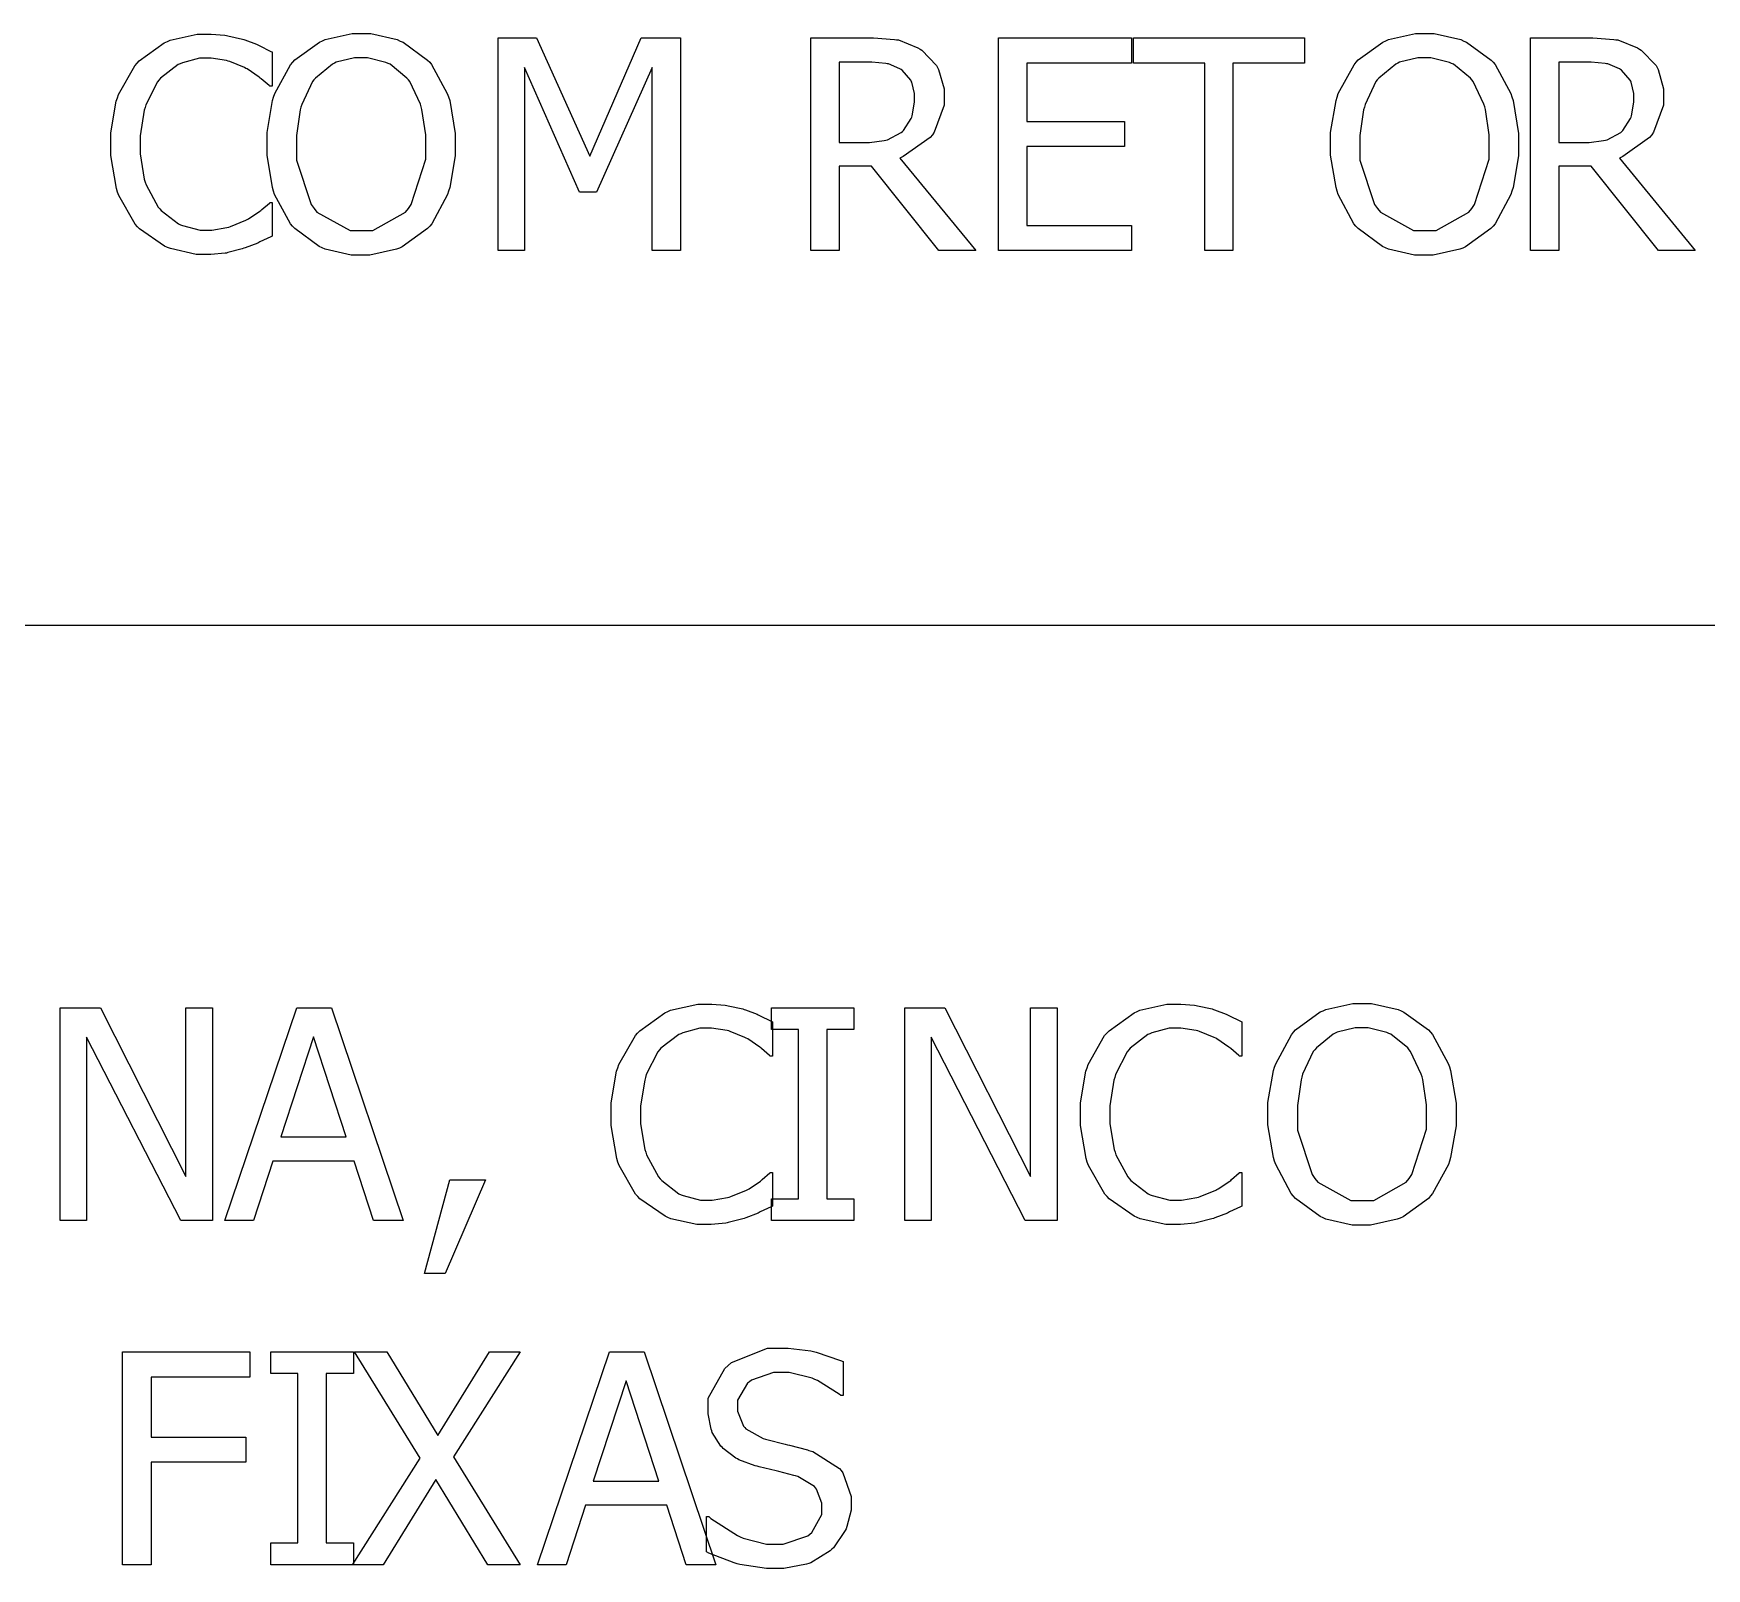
# Model space of a CAD drawing. Header units: millimetres. Extents: x 1974 to 2099, y 1386 to 1555.
# Drawn here: x 2080.332 to 2081.661, y 1477.504 to 1478.722 of the extents above; entities that cross this region are included whole.
import ezdxf

# ---------------------------------------------------------------- set-up
doc = ezdxf.new("R2010")
doc.units = ezdxf.units.MM
doc.layers.add('TEXTO', color=4, linetype='Continuous')

msp = doc.modelspace()

# ---------------------------------------------------------------- linework, layer by layer
at = {"layer": 'TEXTO', "color": 0}
for p, q in [((2080.4163, 1478.7003), (2080.4363, 1478.7147)), ((2080.4363, 1478.7147), (2080.4387, 1478.7157)), ((2080.4387, 1478.7157), (2080.4409, 1478.7167)), ((2080.4409, 1478.7167), (2080.4624, 1478.7216)), ((2080.4624, 1478.7216), (2080.4696, 1478.7216)), ((2080.4696, 1478.7216), (2080.4736, 1478.7216)), ((2080.4736, 1478.7216), (2080.4843, 1478.7207)), ((2080.4843, 1478.7207), (2080.4856, 1478.7205)), ((2080.4856, 1478.7205), (2080.4868, 1478.7203)), ((2080.4868, 1478.7203), (2080.4984, 1478.7176)), ((2080.4984, 1478.7176), (2080.4994, 1478.7172)), ((2080.4994, 1478.7172), (2080.5003, 1478.7169)), ((2080.5003, 1478.7169), (2080.5096, 1478.7135)), ((2080.5096, 1478.7135), (2080.5105, 1478.713)), ((2080.5105, 1478.713), (2080.5115, 1478.7126)), ((2080.5115, 1478.7126), (2080.5208, 1478.7079)), ((2080.5398, 1478.7012), (2080.5595, 1478.7153)), ((2080.5595, 1478.7153), (2080.5618, 1478.7162)), ((2080.5618, 1478.7162), (2080.564, 1478.7172)), ((2080.564, 1478.7172), (2080.5854, 1478.7221)), ((2080.5854, 1478.7221), (2080.5926, 1478.7221)), ((2080.5926, 1478.7221), (2080.6003, 1478.7221)), ((2080.6003, 1478.7221), (2080.6212, 1478.7172)), ((2080.6212, 1478.7172), (2080.6236, 1478.7161)), ((2080.6236, 1478.7161), (2080.6259, 1478.7151)), ((2080.6259, 1478.7151), (2080.6453, 1478.701)), ((2080.7014, 1478.5497), (2080.7014, 1478.7186)), ((2080.7014, 1478.7186), (2080.7319, 1478.7186)), ((2080.7319, 1478.7186), (2080.7741, 1478.6246)), ((2080.7741, 1478.6246), (2080.8149, 1478.7186)), ((2080.8149, 1478.7186), (2080.8461, 1478.7186)), ((2080.8461, 1478.7186), (2080.8461, 1478.5497)), ((2080.8461, 1478.7186), (2080.8461, 1478.7186)), ((2080.9497, 1478.5497), (2080.9497, 1478.7186)), ((2080.9497, 1478.7186), (2080.9933, 1478.7186)), ((2080.9933, 1478.7186), (2080.9993, 1478.7186)), ((2080.9993, 1478.7186), (2081.016, 1478.7174)), ((2081.016, 1478.7174), (2081.0176, 1478.717)), ((2081.0176, 1478.717), (2081.0192, 1478.7169)), ((2081.0192, 1478.7169), (2081.0347, 1478.7106)), ((2081.0347, 1478.7106), (2081.0363, 1478.7097)), ((2081.0363, 1478.7097), (2081.0377, 1478.7088)), ((2081.0987, 1478.5497), (2081.0987, 1478.7186)), ((2081.0987, 1478.7186), (2081.2043, 1478.7186)), ((2081.2043, 1478.7186), (2081.2043, 1478.6986)), ((2081.2057, 1478.6986), (2081.2057, 1478.7186)), ((2081.2057, 1478.7186), (2081.3415, 1478.7186)), ((2081.3415, 1478.7186), (2081.3415, 1478.6986)), ((2081.3841, 1478.7012), (2081.4038, 1478.7153)), ((2081.4038, 1478.7153), (2081.4061, 1478.7162)), ((2081.4061, 1478.7162), (2081.4083, 1478.7172)), ((2081.4083, 1478.7172), (2081.4297, 1478.7221)), ((2081.4297, 1478.7221), (2081.4369, 1478.7221)), ((2081.4369, 1478.7221), (2081.4446, 1478.7221)), ((2081.4446, 1478.7221), (2081.4657, 1478.7172)), ((2081.4657, 1478.7172), (2081.468, 1478.7161)), ((2081.468, 1478.7161), (2081.4702, 1478.7151)), ((2081.4702, 1478.7151), (2081.4897, 1478.701)), ((2081.5209, 1478.5497), (2081.5209, 1478.7186)), ((2081.5209, 1478.7186), (2081.5645, 1478.7186)), ((2081.5645, 1478.7186), (2081.5705, 1478.7186)), ((2081.5705, 1478.7186), (2081.5872, 1478.7174)), ((2081.5872, 1478.7174), (2081.5889, 1478.717)), ((2081.5889, 1478.717), (2081.5904, 1478.7169)), ((2081.5904, 1478.7169), (2081.6059, 1478.7106)), ((2081.6059, 1478.7106), (2081.6075, 1478.7097)), ((2081.6075, 1478.7097), (2081.6089, 1478.7088)), ((2080.3999, 1478.6736), (2080.413, 1478.6965)), ((2080.413, 1478.6965), (2080.4147, 1478.6984)), ((2080.4147, 1478.6984), (2080.4163, 1478.7003)), ((2080.4474, 1478.6974), (2080.4332, 1478.6865)), ((2080.449, 1478.6981), (2080.4474, 1478.6974)), ((2080.4506, 1478.6988), (2080.449, 1478.6981)), ((2080.4643, 1478.7025), (2080.4506, 1478.6988)), ((2080.4694, 1478.7025), (2080.4643, 1478.7025)), ((2080.4735, 1478.7025), (2080.4694, 1478.7025)), ((2080.4857, 1478.7005), (2080.4735, 1478.7025)), ((2080.487, 1478.7002), (2080.4857, 1478.7005)), ((2080.4882, 1478.6999), (2080.487, 1478.7002)), ((2080.5, 1478.695), (2080.4882, 1478.6999)), ((2080.5208, 1478.7079), (2080.5218, 1478.7074)), ((2080.5218, 1478.7074), (2080.5218, 1478.6803)), ((2080.5241, 1478.6743), (2080.5366, 1478.6972)), ((2080.5366, 1478.6972), (2080.5382, 1478.6992)), ((2080.5382, 1478.6992), (2080.5398, 1478.7012)), ((2080.5697, 1478.6977), (2080.5562, 1478.6867)), ((2080.5713, 1478.6984), (2080.5697, 1478.6977)), ((2080.5728, 1478.6992), (2080.5713, 1478.6984)), ((2080.5873, 1478.7027), (2080.5728, 1478.6992)), ((2080.5926, 1478.7027), (2080.5873, 1478.7027)), ((2080.5975, 1478.7027), (2080.5926, 1478.7027)), ((2080.6123, 1478.6991), (2080.5975, 1478.7027)), ((2080.614, 1478.6983), (2080.6123, 1478.6991)), ((2080.6155, 1478.6977), (2080.614, 1478.6983)), ((2080.6289, 1478.6867), (2080.6155, 1478.6977)), ((2080.6453, 1478.701), (2080.647, 1478.6992)), ((2080.647, 1478.6992), (2080.6485, 1478.6974)), ((2080.647, 1478.6992), (2080.647, 1478.6992)), ((2080.6485, 1478.6974), (2080.661, 1478.6744)), ((2080.9945, 1478.6993), (2080.9721, 1478.6993)), ((2080.9721, 1478.6993), (2080.9721, 1478.6356)), ((2080.9981, 1478.6993), (2080.9945, 1478.6993)), ((2081.0091, 1478.6983), (2080.9981, 1478.6993)), ((2081.0102, 1478.6981), (2081.0091, 1478.6983)), ((2081.0112, 1478.6979), (2081.0102, 1478.6981)), ((2081.0204, 1478.6941), (2081.0112, 1478.6979)), ((2081.0377, 1478.7088), (2081.0494, 1478.6966)), ((2081.0494, 1478.6966), (2081.0502, 1478.695)), ((2081.2043, 1478.6986), (2081.1212, 1478.6986)), ((2081.1212, 1478.6986), (2081.1212, 1478.6523)), ((2081.2624, 1478.6986), (2081.2057, 1478.6986)), ((2081.2624, 1478.5497), (2081.2624, 1478.6986)), ((2081.3415, 1478.6986), (2081.2848, 1478.6986)), ((2081.2848, 1478.6986), (2081.2848, 1478.5497)), ((2081.3684, 1478.6743), (2081.3809, 1478.6972)), ((2081.3809, 1478.6972), (2081.3825, 1478.6992)), ((2081.3825, 1478.6992), (2081.3841, 1478.7012)), ((2081.4141, 1478.6977), (2081.4005, 1478.6867)), ((2081.4156, 1478.6984), (2081.4141, 1478.6977)), ((2081.4171, 1478.6992), (2081.4156, 1478.6984)), ((2081.4316, 1478.7027), (2081.4171, 1478.6992)), ((2081.4369, 1478.7027), (2081.4316, 1478.7027)), ((2081.4418, 1478.7027), (2081.4369, 1478.7027)), ((2081.4566, 1478.6991), (2081.4418, 1478.7027)), ((2081.4583, 1478.6983), (2081.4566, 1478.6991)), ((2081.4598, 1478.6977), (2081.4583, 1478.6983)), ((2081.4733, 1478.6867), (2081.4598, 1478.6977)), ((2081.4897, 1478.701), (2081.4913, 1478.6992)), ((2081.4913, 1478.6992), (2081.4929, 1478.6974)), ((2081.4913, 1478.6992), (2081.4913, 1478.6992)), ((2081.4929, 1478.6974), (2081.5054, 1478.6744)), ((2081.5657, 1478.6993), (2081.5434, 1478.6993)), ((2081.5434, 1478.6993), (2081.5434, 1478.6356)), ((2081.5693, 1478.6993), (2081.5657, 1478.6993)), ((2081.5803, 1478.6983), (2081.5693, 1478.6993)), ((2081.5814, 1478.6981), (2081.5803, 1478.6983)), ((2081.5824, 1478.6979), (2081.5814, 1478.6981)), ((2081.5917, 1478.6941), (2081.5824, 1478.6979)), ((2081.6089, 1478.7088), (2081.6207, 1478.6966)), ((2081.6207, 1478.6966), (2081.6215, 1478.695)), ((2080.4308, 1478.6836), (2080.4216, 1478.6655)), ((2080.432, 1478.6851), (2080.4308, 1478.6836)), ((2080.4332, 1478.6865), (2080.432, 1478.6851)), ((2080.501, 1478.6944), (2080.5, 1478.695)), ((2080.5021, 1478.6939), (2080.501, 1478.6944)), ((2080.5116, 1478.6874), (2080.5021, 1478.6939)), ((2080.5124, 1478.6867), (2080.5116, 1478.6874)), ((2080.5131, 1478.6862), (2080.5124, 1478.6867)), ((2080.5195, 1478.6808), (2080.5131, 1478.6862)), ((2080.5539, 1478.6839), (2080.5454, 1478.6658)), ((2080.5551, 1478.6853), (2080.5539, 1478.6839)), ((2080.5562, 1478.6867), (2080.5551, 1478.6853)), ((2080.6301, 1478.6853), (2080.6289, 1478.6867)), ((2080.6311, 1478.6839), (2080.6301, 1478.6853)), ((2080.6396, 1478.666), (2080.6311, 1478.6839)), ((2080.7659, 1478.5961), (2080.7223, 1478.6952)), ((2080.7223, 1478.6952), (2080.7223, 1478.5497)), ((2080.8236, 1478.6952), (2080.7795, 1478.5961)), ((2080.8236, 1478.5497), (2080.8236, 1478.6952)), ((2081.0213, 1478.6935), (2081.0204, 1478.6941)), ((2081.0222, 1478.6929), (2081.0213, 1478.6935)), ((2081.0289, 1478.6851), (2081.0222, 1478.6929)), ((2081.0294, 1478.6841), (2081.0289, 1478.6851)), ((2081.0297, 1478.6833), (2081.0294, 1478.6841)), ((2081.032, 1478.6743), (2081.0297, 1478.6833)), ((2081.0502, 1478.695), (2081.0511, 1478.6936)), ((2081.0511, 1478.6936), (2081.0554, 1478.6781)), ((2081.3982, 1478.6839), (2081.3898, 1478.6658)), ((2081.3994, 1478.6853), (2081.3982, 1478.6839)), ((2081.4005, 1478.6867), (2081.3994, 1478.6853)), ((2081.4744, 1478.6853), (2081.4733, 1478.6867)), ((2081.4754, 1478.6839), (2081.4744, 1478.6853)), ((2081.484, 1478.666), (2081.4754, 1478.6839)), ((2081.5925, 1478.6935), (2081.5917, 1478.6941)), ((2081.5934, 1478.6929), (2081.5925, 1478.6935)), ((2081.6001, 1478.6851), (2081.5934, 1478.6929)), ((2081.6006, 1478.6841), (2081.6001, 1478.6851)), ((2081.601, 1478.6833), (2081.6006, 1478.6841)), ((2081.6032, 1478.6743), (2081.601, 1478.6833)), ((2081.6215, 1478.695), (2081.6223, 1478.6936)), ((2081.6223, 1478.6936), (2081.6267, 1478.6781)), ((2080.3981, 1478.6684), (2080.3991, 1478.671)), ((2080.3991, 1478.671), (2080.3999, 1478.6736)), ((2080.52, 1478.6803), (2080.5195, 1478.6808)), ((2080.5218, 1478.6803), (2080.52, 1478.6803)), ((2080.5223, 1478.6689), (2080.5231, 1478.6715)), ((2080.5231, 1478.6715), (2080.5241, 1478.6743)), ((2080.661, 1478.6744), (2080.662, 1478.6717)), ((2080.662, 1478.6717), (2080.6629, 1478.6689)), ((2081.032, 1478.671), (2081.032, 1478.6743)), ((2081.032, 1478.6676), (2081.032, 1478.671)), ((2081.032, 1478.671), (2081.032, 1478.671)), ((2081.0554, 1478.6781), (2081.0554, 1478.6728)), ((2081.0554, 1478.6728), (2081.0554, 1478.6651)), ((2081.3666, 1478.6689), (2081.3674, 1478.6715)), ((2081.3674, 1478.6715), (2081.3684, 1478.6743)), ((2081.5054, 1478.6744), (2081.5063, 1478.6717)), ((2081.5063, 1478.6717), (2081.5072, 1478.6689)), ((2081.6032, 1478.671), (2081.6032, 1478.6743)), ((2081.6032, 1478.6676), (2081.6032, 1478.671)), ((2081.6032, 1478.671), (2081.6032, 1478.671)), ((2081.6267, 1478.6781), (2081.6267, 1478.6728)), ((2081.6267, 1478.6728), (2081.6267, 1478.6651)), ((2080.3937, 1478.6433), (2080.3981, 1478.6684)), ((2080.4204, 1478.6612), (2080.417, 1478.6408)), ((2080.421, 1478.6633), (2080.4204, 1478.6612)), ((2080.4216, 1478.6655), (2080.421, 1478.6633)), ((2080.5179, 1478.6435), (2080.5223, 1478.6689)), ((2080.5442, 1478.6615), (2080.5413, 1478.641)), ((2080.5448, 1478.6636), (2080.5442, 1478.6615)), ((2080.5454, 1478.6658), (2080.5448, 1478.6636)), ((2080.6402, 1478.6638), (2080.6396, 1478.666)), ((2080.6408, 1478.6617), (2080.6402, 1478.6638)), ((2080.6439, 1478.6415), (2080.6408, 1478.6617)), ((2080.6629, 1478.6689), (2080.6673, 1478.6428)), ((2081.0297, 1478.6556), (2081.0301, 1478.6568)), ((2081.0301, 1478.6568), (2081.032, 1478.6676)), ((2081.0554, 1478.6651), (2081.0476, 1478.6438)), ((2081.3622, 1478.6435), (2081.3666, 1478.6689)), ((2081.3885, 1478.6615), (2081.3856, 1478.641)), ((2081.3892, 1478.6636), (2081.3885, 1478.6615)), ((2081.3898, 1478.6658), (2081.3892, 1478.6636)), ((2081.4847, 1478.6638), (2081.484, 1478.666)), ((2081.4852, 1478.6617), (2081.4847, 1478.6638)), ((2081.4883, 1478.6415), (2081.4852, 1478.6617)), ((2081.5072, 1478.6689), (2081.5116, 1478.6428)), ((2081.6009, 1478.6556), (2081.6012, 1478.6568)), ((2081.6012, 1478.6568), (2081.6032, 1478.6676)), ((2081.6267, 1478.6651), (2081.6188, 1478.6438)), ((2080.3937, 1478.634), (2080.3937, 1478.6433)), ((2080.5179, 1478.6341), (2080.5179, 1478.6435)), ((2081.0106, 1478.6376), (2081.0214, 1478.6434)), ((2081.0214, 1478.6434), (2081.0224, 1478.6443)), ((2081.0224, 1478.6443), (2081.0231, 1478.6451)), ((2081.0231, 1478.6451), (2081.0293, 1478.6546)), ((2081.0293, 1478.6546), (2081.0297, 1478.6556)), ((2081.0476, 1478.6438), (2081.0461, 1478.6417)), ((2081.1212, 1478.6523), (2081.1987, 1478.6523)), ((2081.1987, 1478.6523), (2081.1987, 1478.6323)), ((2081.3622, 1478.6341), (2081.3622, 1478.6435)), ((2081.5818, 1478.6376), (2081.5927, 1478.6434)), ((2081.5927, 1478.6434), (2081.5936, 1478.6443)), ((2081.5936, 1478.6443), (2081.5943, 1478.6451)), ((2081.5943, 1478.6451), (2081.6005, 1478.6546)), ((2081.6005, 1478.6546), (2081.6009, 1478.6556)), ((2081.6188, 1478.6438), (2081.6173, 1478.6417)), ((2080.3937, 1478.6253), (2080.3937, 1478.634)), ((2080.417, 1478.6408), (2080.417, 1478.634)), ((2080.417, 1478.634), (2080.417, 1478.6265)), ((2080.5179, 1478.6256), (2080.5179, 1478.6341)), ((2080.5413, 1478.641), (2080.5413, 1478.6341)), ((2080.5413, 1478.6341), (2080.5413, 1478.6214)), ((2080.6439, 1478.6341), (2080.6439, 1478.6415)), ((2080.6439, 1478.6222), (2080.6439, 1478.6341)), ((2080.6439, 1478.6341), (2080.6439, 1478.6341)), ((2080.6673, 1478.6428), (2080.6673, 1478.6341)), ((2080.6673, 1478.6341), (2080.6673, 1478.6249)), ((2080.9721, 1478.6356), (2080.9919, 1478.6356)), ((2080.9919, 1478.6356), (2080.9962, 1478.6356)), ((2080.9962, 1478.6356), (2081.0079, 1478.637)), ((2081.0079, 1478.637), (2081.0093, 1478.6373)), ((2081.0093, 1478.6373), (2081.0106, 1478.6376)), ((2081.0444, 1478.6396), (2081.023, 1478.6243)), ((2081.0461, 1478.6417), (2081.0444, 1478.6396)), ((2081.1987, 1478.6323), (2081.1212, 1478.6323)), ((2081.1212, 1478.6323), (2081.1212, 1478.5697)), ((2081.3622, 1478.6256), (2081.3622, 1478.6341)), ((2081.3856, 1478.641), (2081.3856, 1478.6341)), ((2081.3856, 1478.6341), (2081.3856, 1478.6214)), ((2081.4883, 1478.6341), (2081.4883, 1478.6415)), ((2081.4883, 1478.6222), (2081.4883, 1478.6341)), ((2081.4883, 1478.6341), (2081.4883, 1478.6341)), ((2081.5116, 1478.6428), (2081.5116, 1478.6341)), ((2081.5116, 1478.6341), (2081.5116, 1478.6249)), ((2081.5434, 1478.6356), (2081.5632, 1478.6356)), ((2081.5632, 1478.6356), (2081.5675, 1478.6356)), ((2081.5675, 1478.6356), (2081.5791, 1478.637)), ((2081.5791, 1478.637), (2081.5805, 1478.6373)), ((2081.5805, 1478.6373), (2081.5818, 1478.6376)), ((2081.6156, 1478.6396), (2081.5943, 1478.6243)), ((2081.6173, 1478.6417), (2081.6156, 1478.6396)), ((2080.3982, 1478.599), (2080.3937, 1478.6253)), ((2080.417, 1478.6265), (2080.4204, 1478.6063)), ((2080.5222, 1478.5997), (2080.5179, 1478.6256)), ((2080.5413, 1478.6214), (2080.5528, 1478.5862)), ((2080.6323, 1478.5862), (2080.6439, 1478.6222)), ((2080.6673, 1478.6249), (2080.663, 1478.5998)), ((2080.9978, 1478.6168), (2080.9721, 1478.6168)), ((2080.9721, 1478.6168), (2080.9721, 1478.5497)), ((2081.0513, 1478.5497), (2080.9978, 1478.6168)), ((2081.023, 1478.6243), (2081.0204, 1478.6232)), ((2081.0204, 1478.6232), (2081.0805, 1478.5497)), ((2081.0204, 1478.6232), (2081.0204, 1478.6232)), ((2081.3666, 1478.5997), (2081.3622, 1478.6256)), ((2081.3856, 1478.6214), (2081.3972, 1478.5862)), ((2081.4766, 1478.5862), (2081.4883, 1478.6222)), ((2081.5116, 1478.6249), (2081.5073, 1478.5998)), ((2081.5691, 1478.6168), (2081.5434, 1478.6168)), ((2081.5434, 1478.6168), (2081.5434, 1478.5497)), ((2081.6226, 1478.5497), (2081.5691, 1478.6168)), ((2081.5943, 1478.6243), (2081.5916, 1478.6232)), ((2081.5916, 1478.6232), (2081.6517, 1478.5497)), ((2081.5916, 1478.6232), (2081.5916, 1478.6232)), ((2080.4204, 1478.6063), (2080.4212, 1478.6041)), ((2080.4212, 1478.6041), (2080.4219, 1478.602)), ((2080.3992, 1478.5961), (2080.3982, 1478.599)), ((2080.4001, 1478.5935), (2080.3992, 1478.5961)), ((2080.4132, 1478.5706), (2080.4001, 1478.5935)), ((2080.4219, 1478.602), (2080.4314, 1478.5843)), ((2080.5231, 1478.5968), (2080.5222, 1478.5997)), ((2080.5239, 1478.5942), (2080.5231, 1478.5968)), ((2080.5364, 1478.5711), (2080.5239, 1478.5942)), ((2080.6612, 1478.5942), (2080.6486, 1478.5711)), ((2080.662, 1478.5969), (2080.6612, 1478.5942)), ((2080.663, 1478.5998), (2080.662, 1478.5969)), ((2080.7795, 1478.5961), (2080.7659, 1478.5961)), ((2081.3674, 1478.5968), (2081.3666, 1478.5997)), ((2081.3684, 1478.5942), (2081.3674, 1478.5968)), ((2081.3808, 1478.5711), (2081.3684, 1478.5942)), ((2081.5055, 1478.5942), (2081.4929, 1478.5711)), ((2081.5063, 1478.5969), (2081.5055, 1478.5942)), ((2081.5073, 1478.5998), (2081.5063, 1478.5969)), ((2080.4314, 1478.5843), (2080.4326, 1478.5829)), ((2080.4326, 1478.5829), (2080.4338, 1478.5815)), ((2080.4338, 1478.5815), (2080.4476, 1478.571)), ((2080.5031, 1478.575), (2080.5122, 1478.5811)), ((2080.5122, 1478.5811), (2080.5129, 1478.5816)), ((2080.5129, 1478.5816), (2080.5136, 1478.5823)), ((2080.5136, 1478.5823), (2080.5197, 1478.5875)), ((2080.5197, 1478.5875), (2080.5202, 1478.5879)), ((2080.5202, 1478.5879), (2080.5218, 1478.5879)), ((2080.5218, 1478.5879), (2080.5218, 1478.5611)), ((2080.5528, 1478.5862), (2080.5552, 1478.5832)), ((2080.5552, 1478.5832), (2080.5575, 1478.5802)), ((2080.5575, 1478.5802), (2080.5838, 1478.5657)), ((2080.6019, 1478.5657), (2080.6278, 1478.5802)), ((2080.6278, 1478.5802), (2080.6301, 1478.5832)), ((2080.6301, 1478.5832), (2080.6323, 1478.5862)), ((2081.3972, 1478.5862), (2081.3996, 1478.5832)), ((2081.3996, 1478.5832), (2081.4018, 1478.5802)), ((2081.4018, 1478.5802), (2081.4281, 1478.5657)), ((2081.4462, 1478.5657), (2081.4721, 1478.5802)), ((2081.4721, 1478.5802), (2081.4744, 1478.5832)), ((2081.4744, 1478.5832), (2081.4766, 1478.5862)), ((2080.4149, 1478.5687), (2080.4132, 1478.5706)), ((2080.4166, 1478.567), (2080.4149, 1478.5687)), ((2080.4365, 1478.5532), (2080.4166, 1478.567)), ((2080.4476, 1478.571), (2080.4492, 1478.5703)), ((2080.4492, 1478.5703), (2080.4508, 1478.5696)), ((2080.4508, 1478.5696), (2080.4648, 1478.566)), ((2080.4648, 1478.566), (2080.4694, 1478.566)), ((2080.4694, 1478.566), (2080.4739, 1478.566)), ((2080.4739, 1478.566), (2080.486, 1478.568)), ((2080.486, 1478.568), (2080.4874, 1478.5684)), ((2080.4874, 1478.5684), (2080.4888, 1478.5688)), ((2080.4888, 1478.5688), (2080.5011, 1478.5739)), ((2080.5011, 1478.5739), (2080.5022, 1478.5745)), ((2080.5022, 1478.5745), (2080.5031, 1478.575)), ((2080.5381, 1478.5692), (2080.5364, 1478.5711)), ((2080.5398, 1478.5673), (2080.5381, 1478.5692)), ((2080.5593, 1478.5529), (2080.5398, 1478.5673)), ((2080.5838, 1478.5657), (2080.5926, 1478.5657)), ((2080.5926, 1478.5657), (2080.6019, 1478.5657)), ((2080.6452, 1478.5673), (2080.6251, 1478.5527)), ((2080.647, 1478.5692), (2080.6452, 1478.5673)), ((2080.6486, 1478.5711), (2080.647, 1478.5692)), ((2081.1212, 1478.5697), (2081.2043, 1478.5697)), ((2081.2043, 1478.5697), (2081.2043, 1478.5497)), ((2081.3824, 1478.5692), (2081.3808, 1478.5711)), ((2081.3841, 1478.5673), (2081.3824, 1478.5692)), ((2081.4036, 1478.5529), (2081.3841, 1478.5673)), ((2081.4281, 1478.5657), (2081.4369, 1478.5657)), ((2081.4369, 1478.5657), (2081.4462, 1478.5657)), ((2081.4896, 1478.5673), (2081.4695, 1478.5527)), ((2081.4913, 1478.5692), (2081.4896, 1478.5673)), ((2081.4929, 1478.5711), (2081.4913, 1478.5692)), ((2080.4389, 1478.5522), (2080.4365, 1478.5532)), ((2080.4411, 1478.5514), (2080.4389, 1478.5522)), ((2080.4617, 1478.5466), (2080.4411, 1478.5514)), ((2080.4981, 1478.5511), (2080.4867, 1478.5481)), ((2080.4994, 1478.5516), (2080.4981, 1478.5511)), ((2080.5005, 1478.5519), (2080.4994, 1478.5516)), ((2080.5105, 1478.5557), (2080.5005, 1478.5519)), ((2080.5113, 1478.5561), (2080.5105, 1478.5557)), ((2080.5121, 1478.5566), (2080.5113, 1478.5561)), ((2080.5208, 1478.5607), (2080.5121, 1478.5566)), ((2080.5218, 1478.5611), (2080.5208, 1478.5607)), ((2080.5616, 1478.5519), (2080.5593, 1478.5529)), ((2080.5639, 1478.5509), (2080.5616, 1478.5519)), ((2080.5847, 1478.5462), (2080.5639, 1478.5509)), ((2080.6206, 1478.5509), (2080.5995, 1478.5462)), ((2080.6229, 1478.5517), (2080.6206, 1478.5509)), ((2080.6251, 1478.5527), (2080.6229, 1478.5517)), ((2081.406, 1478.5519), (2081.4036, 1478.5529)), ((2081.4082, 1478.5509), (2081.406, 1478.5519)), ((2081.429, 1478.5462), (2081.4082, 1478.5509)), ((2081.4649, 1478.5509), (2081.4438, 1478.5462)), ((2081.4672, 1478.5517), (2081.4649, 1478.5509)), ((2081.4695, 1478.5527), (2081.4672, 1478.5517)), ((2080.4694, 1478.5466), (2080.4617, 1478.5466)), ((2080.4731, 1478.5466), (2080.4694, 1478.5466)), ((2080.4694, 1478.5466), (2080.4694, 1478.5466)), ((2080.4846, 1478.5476), (2080.4731, 1478.5466)), ((2080.4857, 1478.5478), (2080.4846, 1478.5476)), ((2080.4867, 1478.5481), (2080.4857, 1478.5478)), ((2080.5926, 1478.5462), (2080.5847, 1478.5462)), ((2080.5995, 1478.5462), (2080.5926, 1478.5462)), ((2080.7223, 1478.5497), (2080.7014, 1478.5497)), ((2080.8461, 1478.5497), (2080.8236, 1478.5497)), ((2080.9721, 1478.5497), (2080.9497, 1478.5497)), ((2081.0805, 1478.5497), (2081.0513, 1478.5497)), ((2081.2043, 1478.5497), (2081.0987, 1478.5497)), ((2081.2043, 1478.5497), (2081.2043, 1478.5497)), ((2081.2848, 1478.5497), (2081.2624, 1478.5497)), ((2081.2848, 1478.5497), (2081.2848, 1478.5497)), ((2081.4369, 1478.5462), (2081.429, 1478.5462)), ((2081.4438, 1478.5462), (2081.4369, 1478.5462)), ((2081.5434, 1478.5497), (2081.5209, 1478.5497)), ((2081.6517, 1478.5497), (2081.6226, 1478.5497)), ((2098.7779, 1478.2522), (2069.8934, 1478.2522)), ((2080.3537, 1477.7798), (2080.3537, 1477.9487)), ((2080.3537, 1477.9487), (2080.3856, 1477.9487)), ((2080.3856, 1477.9487), (2080.4535, 1477.8149)), ((2080.4535, 1477.8149), (2080.4535, 1477.9487)), ((2080.4535, 1477.9487), (2080.4745, 1477.9487)), ((2080.4745, 1477.9487), (2080.4745, 1477.7798)), ((2080.4745, 1477.9487), (2080.4745, 1477.9487)), ((2080.4844, 1477.7798), (2080.5414, 1477.9487)), ((2080.5414, 1477.9487), (2080.569, 1477.9487)), ((2080.569, 1477.9487), (2080.626, 1477.7798)), ((2080.8138, 1477.9304), (2080.8337, 1477.9448)), ((2080.8337, 1477.9448), (2080.836, 1477.9458)), ((2080.836, 1477.9458), (2080.8382, 1477.9468)), ((2080.8382, 1477.9468), (2080.8598, 1477.9517)), ((2080.8598, 1477.9517), (2080.867, 1477.9517)), ((2080.867, 1477.9517), (2080.871, 1477.9517)), ((2080.871, 1477.9517), (2080.8817, 1477.9507)), ((2080.8817, 1477.9507), (2080.883, 1477.9504)), ((2080.883, 1477.9504), (2080.8841, 1477.9502)), ((2080.8841, 1477.9502), (2080.8957, 1477.9478)), ((2080.8957, 1477.9478), (2080.8968, 1477.9473)), ((2080.8968, 1477.9473), (2080.8977, 1477.947)), ((2080.8977, 1477.947), (2080.907, 1477.9436)), ((2080.907, 1477.9436), (2080.9079, 1477.943)), ((2080.9079, 1477.943), (2080.9088, 1477.9427)), ((2080.9088, 1477.9427), (2080.9182, 1477.938)), ((2080.9183, 1477.9314), (2080.9183, 1477.9487)), ((2080.9183, 1477.9487), (2080.9838, 1477.9487)), ((2080.9838, 1477.9487), (2080.9838, 1477.9314)), ((2081.0242, 1477.7798), (2081.0242, 1477.9487)), ((2081.0242, 1477.9487), (2081.0561, 1477.9487)), ((2081.0561, 1477.9487), (2081.1241, 1477.8149)), ((2081.1241, 1477.8149), (2081.1241, 1477.9487)), ((2081.1241, 1477.9487), (2081.1451, 1477.9487)), ((2081.1451, 1477.9487), (2081.1451, 1477.7798)), ((2081.1451, 1477.9487), (2081.1451, 1477.9487)), ((2081.1864, 1477.9304), (2081.2063, 1477.9448)), ((2081.2063, 1477.9448), (2081.2086, 1477.9458)), ((2081.2086, 1477.9458), (2081.2109, 1477.9468)), ((2081.2109, 1477.9468), (2081.2324, 1477.9517)), ((2081.2324, 1477.9517), (2081.2396, 1477.9517)), ((2081.2396, 1477.9517), (2081.2435, 1477.9517)), ((2081.2435, 1477.9517), (2081.2542, 1477.9507)), ((2081.2542, 1477.9507), (2081.2555, 1477.9504)), ((2081.2555, 1477.9504), (2081.2567, 1477.9502)), ((2081.2567, 1477.9502), (2081.2683, 1477.9478)), ((2081.2683, 1477.9478), (2081.2693, 1477.9473)), ((2081.2693, 1477.9473), (2081.2702, 1477.947)), ((2081.2702, 1477.947), (2081.2795, 1477.9436)), ((2081.2795, 1477.9436), (2081.2804, 1477.943)), ((2081.2804, 1477.943), (2081.2814, 1477.9427)), ((2081.2814, 1477.9427), (2081.2909, 1477.938)), ((2081.3344, 1477.9313), (2081.3541, 1477.9454)), ((2081.3541, 1477.9454), (2081.3564, 1477.9463)), ((2081.3564, 1477.9463), (2081.3586, 1477.9473)), ((2081.3586, 1477.9473), (2081.38, 1477.9522)), ((2081.38, 1477.9522), (2081.3872, 1477.9522)), ((2081.3872, 1477.9522), (2081.3949, 1477.9522)), ((2081.3949, 1477.9522), (2081.416, 1477.9473)), ((2081.416, 1477.9473), (2081.4183, 1477.9462)), ((2081.4183, 1477.9462), (2081.4205, 1477.9452)), ((2081.4205, 1477.9452), (2081.44, 1477.9311)), ((2080.5547, 1477.9257), (2080.5287, 1477.8462)), ((2080.5808, 1477.8462), (2080.5547, 1477.9257)), ((2080.7973, 1477.9037), (2080.8104, 1477.9266)), ((2080.8104, 1477.9266), (2080.8121, 1477.9285)), ((2080.8121, 1477.9285), (2080.8138, 1477.9304)), ((2080.8447, 1477.9275), (2080.8306, 1477.9166)), ((2080.8464, 1477.9281), (2080.8447, 1477.9275)), ((2080.848, 1477.9289), (2080.8464, 1477.9281)), ((2080.8616, 1477.9326), (2080.848, 1477.9289)), ((2080.8668, 1477.9326), (2080.8616, 1477.9326)), ((2080.8708, 1477.9326), (2080.8668, 1477.9326)), ((2080.8831, 1477.9306), (2080.8708, 1477.9326)), ((2080.8844, 1477.9303), (2080.8831, 1477.9306)), ((2080.8856, 1477.93), (2080.8844, 1477.9303)), ((2080.8973, 1477.9251), (2080.8856, 1477.93)), ((2080.9182, 1477.938), (2080.9191, 1477.9375)), ((2080.9399, 1477.9314), (2080.9183, 1477.9314)), ((2080.9191, 1477.9375), (2080.9191, 1477.9103)), ((2080.9399, 1477.797), (2080.9399, 1477.9314)), ((2080.9838, 1477.9314), (2080.9624, 1477.9314)), ((2080.9624, 1477.9314), (2080.9624, 1477.797)), ((2081.1698, 1477.9037), (2081.1829, 1477.9266)), ((2081.1829, 1477.9266), (2081.1847, 1477.9285)), ((2081.1847, 1477.9285), (2081.1864, 1477.9304)), ((2081.2173, 1477.9275), (2081.2032, 1477.9166)), ((2081.2189, 1477.9281), (2081.2173, 1477.9275)), ((2081.2205, 1477.9289), (2081.2189, 1477.9281)), ((2081.2342, 1477.9326), (2081.2205, 1477.9289)), ((2081.2394, 1477.9326), (2081.2342, 1477.9326)), ((2081.2435, 1477.9326), (2081.2394, 1477.9326)), ((2081.2557, 1477.9306), (2081.2435, 1477.9326)), ((2081.257, 1477.9303), (2081.2557, 1477.9306)), ((2081.2583, 1477.93), (2081.257, 1477.9303)), ((2081.2699, 1477.9251), (2081.2583, 1477.93)), ((2081.2909, 1477.938), (2081.2918, 1477.9375)), ((2081.2918, 1477.9375), (2081.2918, 1477.9103)), ((2081.3187, 1477.9042), (2081.3312, 1477.9273)), ((2081.3312, 1477.9273), (2081.3328, 1477.9293)), ((2081.3328, 1477.9293), (2081.3344, 1477.9313)), ((2081.3643, 1477.9278), (2081.351, 1477.9168)), ((2081.3659, 1477.9285), (2081.3643, 1477.9278)), ((2081.3674, 1477.9293), (2081.3659, 1477.9285)), ((2081.3819, 1477.9328), (2081.3674, 1477.9293)), ((2081.3874, 1477.9328), (2081.3819, 1477.9328)), ((2081.3922, 1477.9328), (2081.3874, 1477.9328)), ((2081.4069, 1477.9292), (2081.3922, 1477.9328)), ((2081.4086, 1477.9284), (2081.4069, 1477.9292)), ((2081.4101, 1477.9278), (2081.4086, 1477.9284)), ((2081.4236, 1477.9168), (2081.4101, 1477.9278)), ((2081.44, 1477.9311), (2081.4416, 1477.9293)), ((2081.4416, 1477.9293), (2081.4433, 1477.9275)), ((2081.4416, 1477.9293), (2081.4416, 1477.9293)), ((2081.4433, 1477.9275), (2081.4557, 1477.9045)), ((2080.4494, 1477.7798), (2080.3746, 1477.9254)), ((2080.3746, 1477.9254), (2080.3746, 1477.7798)), ((2080.8282, 1477.9137), (2080.819, 1477.8957)), ((2080.8294, 1477.9152), (2080.8282, 1477.9137)), ((2080.8306, 1477.9166), (2080.8294, 1477.9152)), ((2080.8984, 1477.9245), (2080.8973, 1477.9251)), ((2080.8995, 1477.924), (2080.8984, 1477.9245)), ((2080.909, 1477.9175), (2080.8995, 1477.924)), ((2080.9098, 1477.9168), (2080.909, 1477.9175)), ((2080.9105, 1477.9163), (2080.9098, 1477.9168)), ((2080.9168, 1477.9107), (2080.9105, 1477.9163)), ((2081.1198, 1477.7798), (2081.0452, 1477.9254)), ((2081.0452, 1477.9254), (2081.0452, 1477.7798)), ((2081.2008, 1477.9137), (2081.1916, 1477.8957)), ((2081.2021, 1477.9152), (2081.2008, 1477.9137)), ((2081.2032, 1477.9166), (2081.2021, 1477.9152)), ((2081.2711, 1477.9245), (2081.2699, 1477.9251)), ((2081.2721, 1477.924), (2081.2711, 1477.9245)), ((2081.2816, 1477.9175), (2081.2721, 1477.924)), ((2081.2824, 1477.9168), (2081.2816, 1477.9175)), ((2081.2832, 1477.9163), (2081.2824, 1477.9168)), ((2081.2894, 1477.9107), (2081.2832, 1477.9163)), ((2081.3486, 1477.914), (2081.3401, 1477.8959)), ((2081.3498, 1477.9153), (2081.3486, 1477.914)), ((2081.351, 1477.9168), (2081.3498, 1477.9153)), ((2081.4247, 1477.9153), (2081.4236, 1477.9168)), ((2081.4257, 1477.914), (2081.4247, 1477.9153)), ((2081.4343, 1477.8961), (2081.4257, 1477.914)), ((2080.7954, 1477.8985), (2080.7964, 1477.9011)), ((2080.7964, 1477.9011), (2080.7973, 1477.9037)), ((2080.9174, 1477.9103), (2080.9168, 1477.9107)), ((2080.9191, 1477.9103), (2080.9174, 1477.9103)), ((2081.168, 1477.8985), (2081.169, 1477.9011)), ((2081.169, 1477.9011), (2081.1698, 1477.9037)), ((2081.2899, 1477.9103), (2081.2894, 1477.9107)), ((2081.2918, 1477.9103), (2081.2899, 1477.9103)), ((2081.3169, 1477.899), (2081.3178, 1477.9016)), ((2081.3178, 1477.9016), (2081.3187, 1477.9042)), ((2081.4557, 1477.9045), (2081.4566, 1477.9017)), ((2081.4566, 1477.9017), (2081.4575, 1477.899)), ((2080.791, 1477.8733), (2080.7954, 1477.8985)), ((2080.8177, 1477.8913), (2080.8144, 1477.8709)), ((2080.8183, 1477.8934), (2080.8177, 1477.8913)), ((2080.819, 1477.8957), (2080.8183, 1477.8934)), ((2081.1636, 1477.8733), (2081.168, 1477.8985)), ((2081.1902, 1477.8913), (2081.1869, 1477.8709)), ((2081.1909, 1477.8934), (2081.1902, 1477.8913)), ((2081.1916, 1477.8957), (2081.1909, 1477.8934)), ((2081.3125, 1477.8736), (2081.3169, 1477.899)), ((2081.3389, 1477.8916), (2081.3359, 1477.8711)), ((2081.3396, 1477.8937), (2081.3389, 1477.8916)), ((2081.3401, 1477.8959), (2081.3396, 1477.8937)), ((2081.435, 1477.8939), (2081.4343, 1477.8961)), ((2081.4356, 1477.8918), (2081.435, 1477.8939)), ((2081.4385, 1477.8716), (2081.4356, 1477.8918)), ((2081.4575, 1477.899), (2081.4619, 1477.8729)), ((2080.791, 1477.864), (2080.791, 1477.8733)), ((2081.1636, 1477.864), (2081.1636, 1477.8733)), ((2081.3125, 1477.8642), (2081.3125, 1477.8736)), ((2081.4619, 1477.8729), (2081.4619, 1477.8642)), ((2080.791, 1477.8552), (2080.791, 1477.864)), ((2080.8144, 1477.8709), (2080.8144, 1477.864)), ((2080.8144, 1477.864), (2080.8144, 1477.8565)), ((2081.1636, 1477.8552), (2081.1636, 1477.864)), ((2081.1869, 1477.8709), (2081.1869, 1477.864)), ((2081.1869, 1477.864), (2081.1869, 1477.8565)), ((2081.3125, 1477.8557), (2081.3125, 1477.8642)), ((2081.3359, 1477.8711), (2081.3359, 1477.8642)), ((2081.3359, 1477.8642), (2081.3359, 1477.8515)), ((2081.4385, 1477.8642), (2081.4385, 1477.8716)), ((2081.4385, 1477.8523), (2081.4385, 1477.8642)), ((2081.4385, 1477.8642), (2081.4385, 1477.8642)), ((2081.4619, 1477.8642), (2081.4619, 1477.855)), ((2080.5287, 1477.8462), (2080.5808, 1477.8462)), ((2080.5287, 1477.8462), (2080.5287, 1477.8462)), ((2080.7956, 1477.8291), (2080.791, 1477.8552)), ((2080.8144, 1477.8565), (2080.8178, 1477.8362)), ((2081.1682, 1477.8291), (2081.1636, 1477.8552)), ((2081.1869, 1477.8565), (2081.1904, 1477.8362)), ((2081.3169, 1477.8298), (2081.3125, 1477.8557)), ((2081.3359, 1477.8515), (2081.3476, 1477.8163)), ((2081.4269, 1477.8163), (2081.4385, 1477.8523)), ((2081.4619, 1477.855), (2081.4576, 1477.8298)), ((2080.8178, 1477.8362), (2080.8185, 1477.8341)), ((2080.8185, 1477.8341), (2080.8192, 1477.8321)), ((2081.1904, 1477.8362), (2081.1912, 1477.8341)), ((2081.1912, 1477.8341), (2081.1919, 1477.8321)), ((2080.5224, 1477.8269), (2080.5072, 1477.7798)), ((2080.587, 1477.8269), (2080.5224, 1477.8269)), ((2080.6023, 1477.7798), (2080.587, 1477.8269)), ((2080.7965, 1477.8262), (2080.7956, 1477.8291)), ((2080.7974, 1477.8236), (2080.7965, 1477.8262)), ((2080.8105, 1477.8007), (2080.7974, 1477.8236)), ((2080.8192, 1477.8321), (2080.8287, 1477.8144)), ((2081.1691, 1477.8262), (2081.1682, 1477.8291)), ((2081.17, 1477.8236), (2081.1691, 1477.8262)), ((2081.1831, 1477.8007), (2081.17, 1477.8236)), ((2081.1919, 1477.8321), (2081.2014, 1477.8144)), ((2081.3178, 1477.8269), (2081.3169, 1477.8298)), ((2081.3187, 1477.8242), (2081.3178, 1477.8269)), ((2081.3311, 1477.8012), (2081.3187, 1477.8242)), ((2081.4559, 1477.8243), (2081.4433, 1477.8012)), ((2081.4567, 1477.827), (2081.4559, 1477.8243)), ((2081.4576, 1477.8298), (2081.4567, 1477.827)), ((2080.643, 1477.7378), (2080.663, 1477.8121)), ((2080.6913, 1477.8121), (2080.6594, 1477.7378)), ((2080.663, 1477.8121), (2080.6913, 1477.8121)), ((2080.663, 1477.8121), (2080.663, 1477.8121)), ((2080.8287, 1477.8144), (2080.83, 1477.813)), ((2080.83, 1477.813), (2080.8312, 1477.8116)), ((2080.8312, 1477.8116), (2080.8449, 1477.8011)), ((2080.9006, 1477.8051), (2080.9096, 1477.8112)), ((2080.9096, 1477.8112), (2080.9103, 1477.8117)), ((2080.9103, 1477.8117), (2080.911, 1477.8124)), ((2080.911, 1477.8124), (2080.917, 1477.8177)), ((2080.917, 1477.8177), (2080.9175, 1477.818)), ((2080.9175, 1477.818), (2080.9191, 1477.818)), ((2080.9191, 1477.818), (2080.9191, 1477.7913)), ((2081.2014, 1477.8144), (2081.2026, 1477.813)), ((2081.2026, 1477.813), (2081.2038, 1477.8116)), ((2081.2038, 1477.8116), (2081.2175, 1477.8011)), ((2081.273, 1477.8051), (2081.2822, 1477.8112)), ((2081.2822, 1477.8112), (2081.283, 1477.8117)), ((2081.283, 1477.8117), (2081.2837, 1477.8124)), ((2081.2837, 1477.8124), (2081.2896, 1477.8177)), ((2081.2896, 1477.8177), (2081.2901, 1477.818)), ((2081.2901, 1477.818), (2081.2918, 1477.818)), ((2081.2918, 1477.818), (2081.2918, 1477.7913)), ((2081.3476, 1477.8163), (2081.3499, 1477.8133)), ((2081.3499, 1477.8133), (2081.3522, 1477.8103)), ((2081.3522, 1477.8103), (2081.3785, 1477.7956)), ((2081.3967, 1477.7956), (2081.4224, 1477.8103)), ((2081.4224, 1477.8103), (2081.4247, 1477.8133)), ((2081.4247, 1477.8133), (2081.4269, 1477.8163)), ((2080.8123, 1477.7989), (2080.8105, 1477.8007)), ((2080.8139, 1477.797), (2080.8123, 1477.7989)), ((2080.8339, 1477.7832), (2080.8139, 1477.797)), ((2080.8449, 1477.8011), (2080.8466, 1477.8003)), ((2080.8466, 1477.8003), (2080.8482, 1477.7997)), ((2080.8482, 1477.7997), (2080.8621, 1477.7961)), ((2080.8621, 1477.7961), (2080.8668, 1477.7961)), ((2080.8668, 1477.7961), (2080.8713, 1477.7961)), ((2080.8713, 1477.7961), (2080.8834, 1477.7982)), ((2080.8834, 1477.7982), (2080.8849, 1477.7985)), ((2080.8849, 1477.7985), (2080.8862, 1477.7989)), ((2080.8862, 1477.7989), (2080.8985, 1477.8039)), ((2080.8985, 1477.8039), (2080.8996, 1477.8044)), ((2080.8996, 1477.8044), (2080.9006, 1477.8051)), ((2080.9183, 1477.7798), (2080.9183, 1477.797)), ((2080.9183, 1477.797), (2080.9399, 1477.797)), ((2080.9624, 1477.797), (2080.9838, 1477.797)), ((2080.9838, 1477.797), (2080.9838, 1477.7798)), ((2080.9838, 1477.797), (2080.9838, 1477.797)), ((2081.1848, 1477.7989), (2081.1831, 1477.8007)), ((2081.1864, 1477.797), (2081.1848, 1477.7989)), ((2081.2064, 1477.7832), (2081.1864, 1477.797)), ((2081.2175, 1477.8011), (2081.2191, 1477.8003)), ((2081.2191, 1477.8003), (2081.2207, 1477.7997)), ((2081.2207, 1477.7997), (2081.2347, 1477.7961)), ((2081.2347, 1477.7961), (2081.2394, 1477.7961)), ((2081.2394, 1477.7961), (2081.2439, 1477.7961)), ((2081.2439, 1477.7961), (2081.256, 1477.7982)), ((2081.256, 1477.7982), (2081.2573, 1477.7985)), ((2081.2573, 1477.7985), (2081.2587, 1477.7989)), ((2081.2587, 1477.7989), (2081.2711, 1477.8039)), ((2081.2711, 1477.8039), (2081.2721, 1477.8044)), ((2081.2721, 1477.8044), (2081.273, 1477.8051)), ((2081.3327, 1477.7993), (2081.3311, 1477.8012)), ((2081.3344, 1477.7974), (2081.3327, 1477.7993)), ((2081.354, 1477.783), (2081.3344, 1477.7974)), ((2081.3785, 1477.7956), (2081.3874, 1477.7956)), ((2081.3874, 1477.7956), (2081.3967, 1477.7956)), ((2081.44, 1477.7974), (2081.4198, 1477.7828)), ((2081.4416, 1477.7993), (2081.44, 1477.7974)), ((2081.4433, 1477.8012), (2081.4416, 1477.7993)), ((2080.3746, 1477.7798), (2080.3537, 1477.7798)), ((2080.4745, 1477.7798), (2080.4494, 1477.7798)), ((2080.5072, 1477.7798), (2080.4844, 1477.7798)), ((2080.5072, 1477.7798), (2080.5072, 1477.7798)), ((2080.626, 1477.7798), (2080.6023, 1477.7798)), ((2080.8362, 1477.7822), (2080.8339, 1477.7832)), ((2080.8385, 1477.7813), (2080.8362, 1477.7822)), ((2080.859, 1477.7767), (2080.8385, 1477.7813)), ((2080.8955, 1477.7812), (2080.8841, 1477.7782)), ((2080.8968, 1477.7815), (2080.8955, 1477.7812)), ((2080.8979, 1477.782), (2080.8968, 1477.7815)), ((2080.9078, 1477.7858), (2080.8979, 1477.782)), ((2080.9087, 1477.7862), (2080.9078, 1477.7858)), ((2080.9094, 1477.7867), (2080.9087, 1477.7862)), ((2080.9182, 1477.7908), (2080.9094, 1477.7867)), ((2080.9191, 1477.7913), (2080.9182, 1477.7908)), ((2080.9838, 1477.7798), (2080.9183, 1477.7798)), ((2081.0452, 1477.7798), (2081.0242, 1477.7798)), ((2081.1451, 1477.7798), (2081.1198, 1477.7798)), ((2081.2088, 1477.7822), (2081.2064, 1477.7832)), ((2081.2111, 1477.7813), (2081.2088, 1477.7822)), ((2081.2316, 1477.7767), (2081.2111, 1477.7813)), ((2081.268, 1477.7812), (2081.2567, 1477.7782)), ((2081.2693, 1477.7815), (2081.268, 1477.7812)), ((2081.2704, 1477.782), (2081.2693, 1477.7815)), ((2081.2804, 1477.7858), (2081.2704, 1477.782)), ((2081.2813, 1477.7862), (2081.2804, 1477.7858)), ((2081.2821, 1477.7867), (2081.2813, 1477.7862)), ((2081.2909, 1477.7908), (2081.2821, 1477.7867)), ((2081.2918, 1477.7913), (2081.2909, 1477.7908)), ((2081.3563, 1477.782), (2081.354, 1477.783)), ((2081.3585, 1477.781), (2081.3563, 1477.782)), ((2081.3794, 1477.7762), (2081.3585, 1477.781)), ((2081.4152, 1477.781), (2081.3941, 1477.7762)), ((2081.4175, 1477.7818), (2081.4152, 1477.781)), ((2081.4198, 1477.7828), (2081.4175, 1477.7818)), ((2080.8667, 1477.7767), (2080.859, 1477.7767)), ((2080.8705, 1477.7767), (2080.8667, 1477.7767)), ((2080.8667, 1477.7767), (2080.8667, 1477.7767)), ((2080.882, 1477.7777), (2080.8705, 1477.7767)), ((2080.8831, 1477.7779), (2080.882, 1477.7777)), ((2080.8841, 1477.7782), (2080.8831, 1477.7779)), ((2081.2392, 1477.7767), (2081.2316, 1477.7767)), ((2081.243, 1477.7767), (2081.2392, 1477.7767)), ((2081.2392, 1477.7767), (2081.2392, 1477.7767)), ((2081.2545, 1477.7777), (2081.243, 1477.7767)), ((2081.2556, 1477.7779), (2081.2545, 1477.7777)), ((2081.2567, 1477.7782), (2081.2556, 1477.7779)), ((2081.3872, 1477.7762), (2081.3794, 1477.7762)), ((2081.3941, 1477.7762), (2081.3872, 1477.7762)), ((2080.6594, 1477.7378), (2080.643, 1477.7378)), ((2080.4032, 1477.5066), (2080.4032, 1477.6755)), ((2080.4032, 1477.6755), (2080.5043, 1477.6755)), ((2080.5043, 1477.6755), (2080.5043, 1477.6556)), ((2080.5043, 1477.6755), (2080.5043, 1477.6755)), ((2080.5208, 1477.6583), (2080.5208, 1477.6755)), ((2080.5208, 1477.6755), (2080.5864, 1477.6755)), ((2080.5864, 1477.6755), (2080.5864, 1477.6583)), ((2080.6394, 1477.5912), (2080.5874, 1477.6755)), ((2080.5874, 1477.6755), (2080.613, 1477.6755)), ((2080.613, 1477.6755), (2080.6534, 1477.6091)), ((2080.6534, 1477.6091), (2080.6944, 1477.6755)), ((2080.7187, 1477.6755), (2080.6658, 1477.5922)), ((2080.6944, 1477.6755), (2080.7187, 1477.6755)), ((2080.7327, 1477.5066), (2080.7897, 1477.6755)), ((2080.7897, 1477.6755), (2080.8173, 1477.6755)), ((2080.8173, 1477.6755), (2080.8742, 1477.5066)), ((2080.8867, 1477.6671), (2080.9153, 1477.6786)), ((2080.9153, 1477.6786), (2080.9249, 1477.6786)), ((2080.9249, 1477.6786), (2080.9316, 1477.6786)), ((2080.9316, 1477.6786), (2080.9496, 1477.6763)), ((2080.9496, 1477.6763), (2080.9517, 1477.6758)), ((2080.9517, 1477.6758), (2080.9538, 1477.6753)), ((2080.9538, 1477.6753), (2080.9733, 1477.6686)), ((2080.868, 1477.6389), (2080.8813, 1477.6624)), ((2080.8813, 1477.6624), (2080.8841, 1477.6647)), ((2080.8841, 1477.6647), (2080.8867, 1477.6671)), ((2080.9733, 1477.6686), (2080.9752, 1477.6678)), ((2080.9752, 1477.6678), (2080.9752, 1477.6409)), ((2080.5043, 1477.6556), (2080.4258, 1477.6556)), ((2080.4258, 1477.6556), (2080.4258, 1477.608)), ((2080.5424, 1477.6583), (2080.5208, 1477.6583)), ((2080.5424, 1477.5239), (2080.5424, 1477.6583)), ((2080.5864, 1477.6583), (2080.5649, 1477.6583)), ((2080.5649, 1477.6583), (2080.5649, 1477.5239)), ((2080.8029, 1477.6526), (2080.7769, 1477.5729)), ((2080.829, 1477.5729), (2080.8029, 1477.6526)), ((2080.8994, 1477.6508), (2080.8914, 1477.6373)), ((2080.901, 1477.6519), (2080.8994, 1477.6508)), ((2080.9026, 1477.6532), (2080.901, 1477.6519)), ((2080.9199, 1477.6592), (2080.9026, 1477.6532)), ((2080.9263, 1477.6592), (2080.9199, 1477.6592)), ((2080.9324, 1477.6592), (2080.9263, 1477.6592)), ((2080.9507, 1477.6547), (2080.9324, 1477.6592)), ((2080.9528, 1477.6537), (2080.9507, 1477.6547)), ((2080.9548, 1477.6528), (2080.9528, 1477.6537)), ((2080.972, 1477.6421), (2080.9548, 1477.6528)), ((2080.868, 1477.6303), (2080.868, 1477.6389)), ((2080.8914, 1477.6373), (2080.8914, 1477.6327)), ((2080.9734, 1477.6409), (2080.972, 1477.6421)), ((2080.9752, 1477.6409), (2080.9734, 1477.6409)), ((2080.868, 1477.6263), (2080.868, 1477.6303)), ((2080.8705, 1477.6141), (2080.868, 1477.6263)), ((2080.8914, 1477.6327), (2080.8914, 1477.6284)), ((2080.8914, 1477.6284), (2080.8962, 1477.6167)), ((2080.4258, 1477.608), (2080.501, 1477.608)), ((2080.501, 1477.608), (2080.501, 1477.588)), ((2080.871, 1477.6129), (2080.8705, 1477.6141)), ((2080.8714, 1477.6117), (2080.871, 1477.6129)), ((2080.8782, 1477.6007), (2080.8714, 1477.6117)), ((2080.8962, 1477.6167), (2080.8971, 1477.6155)), ((2080.8971, 1477.6155), (2080.898, 1477.6145)), ((2080.898, 1477.6145), (2080.9117, 1477.6067)), ((2080.8791, 1477.5998), (2080.8782, 1477.6007)), ((2080.88, 1477.5988), (2080.8791, 1477.5998)), ((2080.8901, 1477.5912), (2080.88, 1477.5988)), ((2080.9117, 1477.6067), (2080.9135, 1477.6062)), ((2080.9135, 1477.6062), (2080.9147, 1477.606)), ((2080.9147, 1477.606), (2080.9293, 1477.6024)), ((2080.9293, 1477.6024), (2080.931, 1477.6019)), ((2080.931, 1477.6019), (2080.9327, 1477.6015)), ((2080.9327, 1477.6015), (2080.947, 1477.5978)), ((2080.947, 1477.5978), (2080.9481, 1477.5974)), ((2080.9481, 1477.5974), (2080.9511, 1477.5965)), ((2080.9511, 1477.5965), (2080.9724, 1477.5831)), ((2080.501, 1477.588), (2080.4258, 1477.588)), ((2080.4258, 1477.588), (2080.4258, 1477.5066)), ((2080.5858, 1477.5066), (2080.6394, 1477.5912)), ((2080.6658, 1477.5922), (2080.7189, 1477.5066)), ((2080.6658, 1477.5922), (2080.6658, 1477.5922)), ((2080.8913, 1477.5906), (2080.8901, 1477.5912)), ((2080.8924, 1477.59), (2080.8913, 1477.5906)), ((2080.9055, 1477.5852), (2080.8924, 1477.59)), ((2080.907, 1477.5848), (2080.9055, 1477.5852)), ((2080.9085, 1477.5844), (2080.907, 1477.5848)), ((2080.9221, 1477.5811), (2080.9085, 1477.5844)), ((2080.9232, 1477.5808), (2080.9221, 1477.5811)), ((2080.9242, 1477.5806), (2080.9232, 1477.5808)), ((2080.9362, 1477.5775), (2080.9242, 1477.5806)), ((2080.9724, 1477.5831), (2080.9737, 1477.5813)), ((2080.9737, 1477.5813), (2080.975, 1477.5796)), ((2080.6519, 1477.5742), (2080.6101, 1477.5066)), ((2080.6931, 1477.5066), (2080.6519, 1477.5742)), ((2080.7769, 1477.5729), (2080.829, 1477.5729)), ((2080.7769, 1477.5729), (2080.7769, 1477.5729)), ((2080.9375, 1477.5772), (2080.9362, 1477.5775)), ((2080.9393, 1477.5767), (2080.9375, 1477.5772)), ((2080.9524, 1477.5688), (2080.9393, 1477.5767)), ((2080.9533, 1477.5677), (2080.9524, 1477.5688)), ((2080.9541, 1477.5667), (2080.9533, 1477.5677)), ((2080.975, 1477.5796), (2080.9817, 1477.5609)), ((2080.7707, 1477.5539), (2080.7554, 1477.5066)), ((2080.8352, 1477.5539), (2080.7707, 1477.5539)), ((2080.8506, 1477.5066), (2080.8352, 1477.5539)), ((2080.9584, 1477.5554), (2080.9541, 1477.5667)), ((2080.9584, 1477.5513), (2080.9584, 1477.5554)), ((2080.9817, 1477.5609), (2080.9817, 1477.5547)), ((2080.9817, 1477.5547), (2080.9817, 1477.5499)), ((2080.8668, 1477.5168), (2080.8668, 1477.5449)), ((2080.8668, 1477.5449), (2080.8685, 1477.5449)), ((2080.8685, 1477.5449), (2080.8703, 1477.5432)), ((2080.8703, 1477.5432), (2080.8913, 1477.5297)), ((2080.9504, 1477.5321), (2080.9584, 1477.5465)), ((2080.9584, 1477.5465), (2080.9584, 1477.5513)), ((2080.9817, 1477.5499), (2080.9783, 1477.5369)), ((2080.8913, 1477.5297), (2080.8936, 1477.5287)), ((2080.8936, 1477.5287), (2080.8959, 1477.5278)), ((2080.8959, 1477.5278), (2080.9145, 1477.523)), ((2080.9277, 1477.523), (2080.9472, 1477.5295)), ((2080.9472, 1477.5295), (2080.9488, 1477.5308)), ((2080.9488, 1477.5308), (2080.9504, 1477.5321)), ((2080.977, 1477.5337), (2080.9676, 1477.5201)), ((2080.9776, 1477.5352), (2080.977, 1477.5337)), ((2080.9783, 1477.5369), (2080.9776, 1477.5352)), ((2080.5208, 1477.5066), (2080.5208, 1477.5239)), ((2080.5208, 1477.5239), (2080.5424, 1477.5239)), ((2080.5649, 1477.5239), (2080.5864, 1477.5239)), ((2080.5864, 1477.5239), (2080.5864, 1477.5066)), ((2080.5864, 1477.5239), (2080.5864, 1477.5239)), ((2080.8687, 1477.5159), (2080.8668, 1477.5168)), ((2080.8888, 1477.5081), (2080.8687, 1477.5159)), ((2080.9145, 1477.523), (2080.9207, 1477.523)), ((2080.9207, 1477.523), (2080.9277, 1477.523)), ((2080.965, 1477.5177), (2080.9496, 1477.5082)), ((2080.9664, 1477.5189), (2080.965, 1477.5177)), ((2080.9676, 1477.5201), (2080.9664, 1477.5189)), ((2080.4258, 1477.5066), (2080.4032, 1477.5066)), ((2080.5864, 1477.5066), (2080.5208, 1477.5066)), ((2080.6101, 1477.5066), (2080.5858, 1477.5066)), ((2080.7189, 1477.5066), (2080.6931, 1477.5066)), ((2080.7554, 1477.5066), (2080.7327, 1477.5066)), ((2080.7554, 1477.5066), (2080.7554, 1477.5066)), ((2080.8742, 1477.5066), (2080.8506, 1477.5066)), ((2080.891, 1477.5074), (2080.8888, 1477.5081)), ((2080.8932, 1477.5068), (2080.891, 1477.5074)), ((2080.9144, 1477.5036), (2080.8932, 1477.5068)), ((2080.9223, 1477.5036), (2080.9144, 1477.5036)), ((2080.9281, 1477.5036), (2080.9223, 1477.5036)), ((2080.9223, 1477.5036), (2080.9223, 1477.5036)), ((2080.9462, 1477.507), (2080.9281, 1477.5036)), ((2080.948, 1477.5076), (2080.9462, 1477.507)), ((2080.9496, 1477.5082), (2080.948, 1477.5076))]:
    msp.add_line(p, q, dxfattribs=at)

doc.saveas('drawing.dxf')
